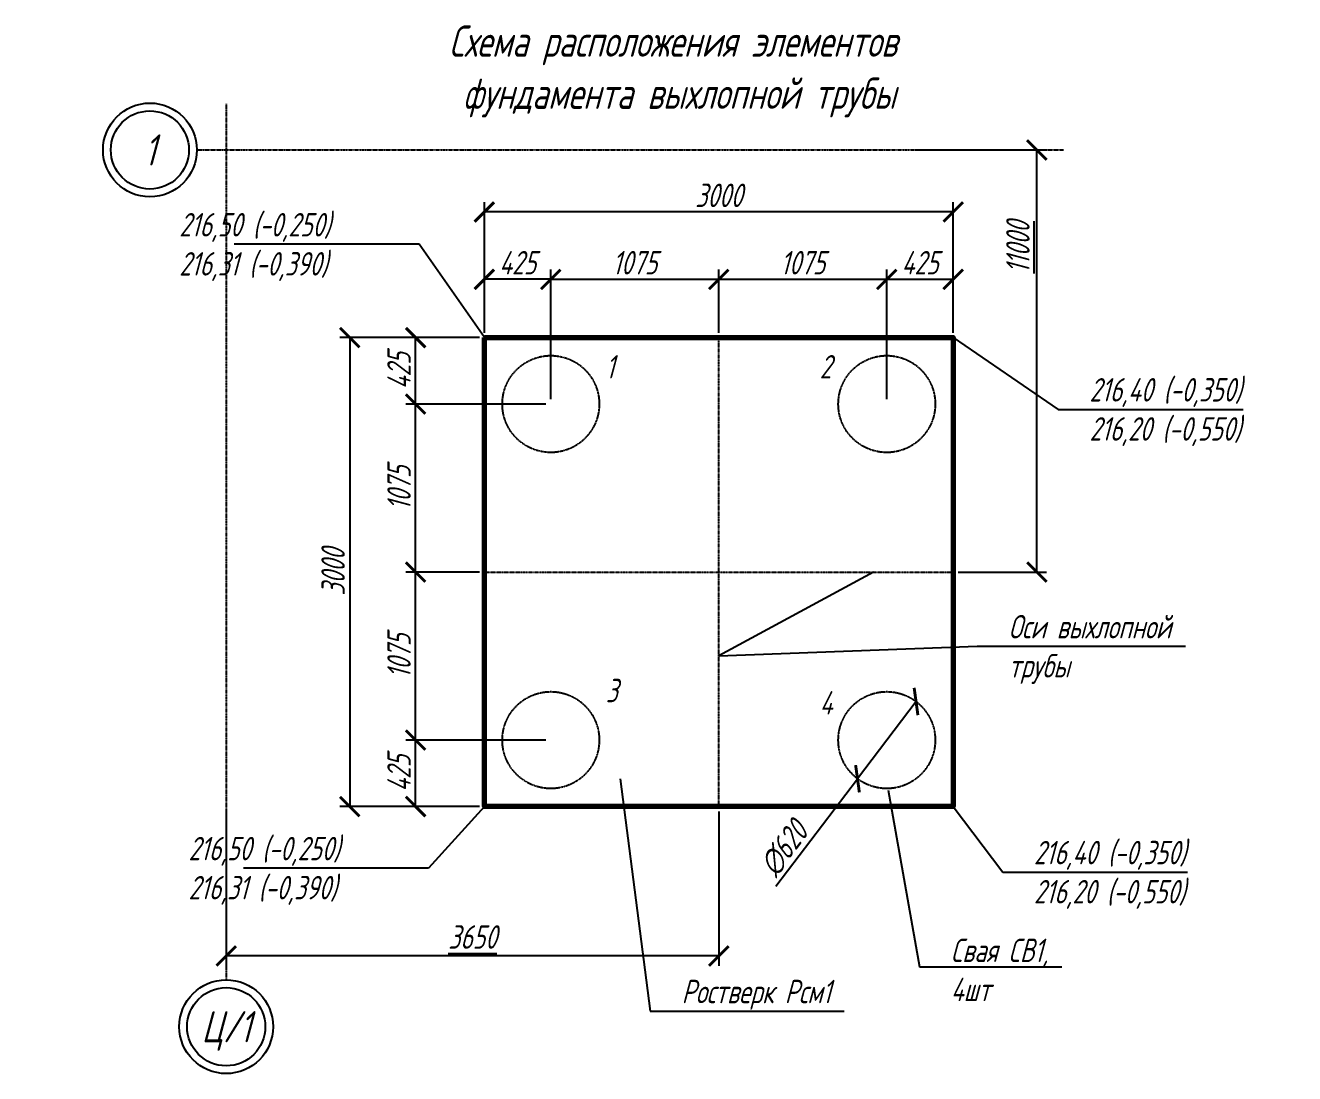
# Model space of a CAD drawing. Header units: millimetres. Extents: x 18535 to 117897, y 11356 to 27315.
# Drawn here: x 39132 to 47255, y 20610 to 27315 of the extents above; entities that cross this region are included whole.
import ezdxf
from ezdxf import colors
from ezdxf.entities.mleader import LeaderData, LeaderLine
from ezdxf.enums import TextEntityAlignment as Align
from ezdxf.math import Vec2, Vec3

# ---------------------------------------------------------------- set-up
doc = ezdxf.new("R2010")
doc.units = ezdxf.units.MM
doc.linetypes.add('ОСЕВАЯ_МЕЛКАЯ', pattern=[8, 5, -1.5, 0, -1.5])
doc.linetypes.add('штриховая2', pattern=[9.525, 6.35, -3.175])
for name, color, linetype, lineweight in [('Dimensions', 1, 'Continuous', 25), ('Обозначения', 102, 'Continuous', 25), ('Основная', 134, 'Continuous', 70)]:
    doc.layers.add(name, color=color, linetype=linetype, lineweight=lineweight)
doc.styles.add('!Жартун', font='simplex.shx', dxfattribs={"width": 0.7, "oblique": 15, "height": 3})
doc.dimstyles.new('!Жартун_размер', dxfattribs={"dimtxt": 3, "dimasz": 2.5, "dimexe": 1.25, "dimexo": 0.625, "dimtad": 1, "dimdec": 0, "dimtxsty": '!Жартун', "dimblk": 'ARCHTICK', "dimcen": 2.5, "dimaunit": 1, "dimadec": 0, "dimazin": 0, "dimtfac": 1, "dimtdec": 0, "dimtix": 1, "dimtmove": 1, "dimatfit": 2, "dimldrblk": 'NONE', "dimfxl": 1, "dimtfill": 1, "dimlwd": 25, "dimarcsym": 0})

# ---------------------------------------------------------------- blocks, each defined once
blk = doc.blocks.new('_ArchTick')
at = {"color": 0, "linetype": 'ByBlock', "const_width": 0.15}
blk.add_lwpolyline([(-0.5, -0.5), (0.5, 0.5)], dxfattribs=at)
blk = doc.blocks.new('*D9')
at = {"layer": 'Defpoints', "color": 0, "transparency": 16777216}
for p in [(42069.6, 26121.8), (42069.6, 25318), (45069.6, 25318)]:
    blk.add_point(p, dxfattribs=at)
at = {"layer": 'Dimensions', "color": 0, "lineweight": -2, "transparency": 16777216}
for p, q in [((42069.6, 25349.3), (42069.6, 26184.3)), ((45069.6, 25349.3), (45069.6, 26184.3))]:
    blk.add_line(p, q, dxfattribs=at)
at = {"layer": 'Dimensions', "color": 0, "linetype": 'Continuous', "lineweight": 25, "transparency": 16777216}
blk.add_line((45069.6, 26121.8), (42069.6, 26121.8), dxfattribs=at)
at = {"layer": 'Dimensions', "color": 0, "lineweight": 25, "transparency": 16777216, "xscale": 125, "yscale": 125, "zscale": 125, "rotation": 180}
blk.add_blockref('_ArchTick', (42069.6, 26121.8), dxfattribs=at)
at = {"layer": 'Dimensions', "color": 0, "lineweight": 25, "transparency": 16777216, "xscale": 125, "yscale": 125, "zscale": 125}
blk.add_blockref('_ArchTick', (45069.6, 26121.8), dxfattribs=at)
at = {"layer": 'Dimensions', "color": 0, "transparency": 16777216, "insert": (43569.6, 26228.1), "char_height": 150, "attachment_point": 5, "style": '!Жартун', "bg_fill": 3, "box_fill_scale": 1.1, "bg_fill_color": 256, "bg_fill_true_color": 13158600, "bg_fill_transparency": 0}
blk.add_mtext('3000', dxfattribs=at)
blk = doc.blocks.new('_None')
blk = doc.blocks.new('*D10')
at = {"layer": 'Defpoints', "color": 0, "transparency": 16777216}
for p in [(42069.6, 25318), (41207.8, 22318), (42069.6, 22318)]:
    blk.add_point(p, dxfattribs=at)
at = {"layer": 'Dimensions', "color": 0, "lineweight": -2, "transparency": 16777216}
for p, q in [((42038.3, 25318), (41145.3, 25318)), ((42038.3, 22318), (41145.3, 22318))]:
    blk.add_line(p, q, dxfattribs=at)
at = {"layer": 'Dimensions', "color": 0, "linetype": 'Continuous', "lineweight": 25, "transparency": 16777216}
blk.add_line((41207.8, 25318), (41207.8, 22318), dxfattribs=at)
at = {"layer": 'Dimensions', "color": 0, "lineweight": 25, "transparency": 16777216, "xscale": 125, "yscale": 125, "zscale": 125}
for p, rotation in [((41207.8, 25318), 90), ((41207.8, 22318), 270)]:
    blk.add_blockref('_ArchTick', p, dxfattribs=dict(at, rotation=rotation))
at = {"layer": 'Dimensions', "color": 0, "transparency": 16777216, "insert": (41101.6, 23818), "char_height": 150, "attachment_point": 5, "rotation": 90, "style": '!Жартун', "bg_fill": 3, "box_fill_scale": 1.1, "bg_fill_color": 256, "bg_fill_true_color": 13158600, "bg_fill_transparency": 0}
blk.add_mtext('3000', dxfattribs=at)
blk = doc.blocks.new('*D321')
at = {"layer": 'Defpoints', "color": 0, "transparency": 16777216}
for p in [(41629.6, 22743), (42494.6, 22743), (42069.6, 22318)]:
    blk.add_point(p, dxfattribs=at)
at = {"layer": 'Обозначения', "color": 0, "lineweight": -2, "transparency": 16777216}
for p, q in [((42463.3, 22743), (41567.1, 22743)), ((42038.3, 22318), (41567.1, 22318))]:
    blk.add_line(p, q, dxfattribs=at)
at = {"layer": 'Обозначения', "color": 0, "linetype": 'Continuous', "lineweight": 25, "transparency": 16777216}
blk.add_line((41629.6, 22318), (41629.6, 22743), dxfattribs=at)
at = {"layer": 'Обозначения', "color": 0, "lineweight": 25, "transparency": 16777216, "xscale": 125, "yscale": 125, "zscale": 125}
for p, rotation in [((41629.6, 22743), 90), ((41629.6, 22318), 270)]:
    blk.add_blockref('_ArchTick', p, dxfattribs=dict(at, rotation=rotation))
at = {"layer": 'Обозначения', "color": 0, "transparency": 16777216, "insert": (41523.4, 22530.5), "char_height": 150, "attachment_point": 5, "rotation": 90, "style": '!Жартун', "bg_fill": 3, "box_fill_scale": 1.1, "bg_fill_color": 256, "bg_fill_true_color": 13158600, "bg_fill_transparency": 0}
blk.add_mtext('425', dxfattribs=at)
blk = doc.blocks.new('*D322')
at = {"layer": 'Defpoints', "color": 0, "transparency": 16777216}
for p in [(41629.6, 23818), (42069.6, 23818), (42494.6, 22743)]:
    blk.add_point(p, dxfattribs=at)
at = {"layer": 'Обозначения', "color": 0, "lineweight": -2, "transparency": 16777216}
for p, q in [((42038.3, 23818), (41567.1, 23818)), ((42463.3, 22743), (41567.1, 22743))]:
    blk.add_line(p, q, dxfattribs=at)
at = {"layer": 'Обозначения', "color": 0, "linetype": 'Continuous', "lineweight": 25, "transparency": 16777216}
blk.add_line((41629.6, 22743), (41629.6, 23818), dxfattribs=at)
at = {"layer": 'Обозначения', "color": 0, "lineweight": 25, "transparency": 16777216, "xscale": 125, "yscale": 125, "zscale": 125}
for p, rotation in [((41629.6, 23818), 90), ((41629.6, 22743), 270)]:
    blk.add_blockref('_ArchTick', p, dxfattribs=dict(at, rotation=rotation))
at = {"layer": 'Обозначения', "color": 0, "transparency": 16777216, "insert": (41523.4, 23280.5), "char_height": 150, "attachment_point": 5, "rotation": 90, "style": '!Жартун', "bg_fill": 3, "box_fill_scale": 1.1, "bg_fill_color": 256, "bg_fill_true_color": 13158600, "bg_fill_transparency": 0}
blk.add_mtext('1075', dxfattribs=at)
blk = doc.blocks.new('*D323')
at = {"layer": 'Defpoints', "color": 0, "transparency": 16777216}
for p in [(41629.6, 24893), (42494.6, 24893), (42069.6, 23818)]:
    blk.add_point(p, dxfattribs=at)
at = {"layer": 'Обозначения', "color": 0, "lineweight": -2, "transparency": 16777216}
for p, q in [((42463.3, 24893), (41567.1, 24893)), ((42038.3, 23818), (41567.1, 23818))]:
    blk.add_line(p, q, dxfattribs=at)
at = {"layer": 'Обозначения', "color": 0, "linetype": 'Continuous', "lineweight": 25, "transparency": 16777216}
blk.add_line((41629.6, 23818), (41629.6, 24893), dxfattribs=at)
at = {"layer": 'Обозначения', "color": 0, "lineweight": 25, "transparency": 16777216, "xscale": 125, "yscale": 125, "zscale": 125}
for p, rotation in [((41629.6, 24893), 90), ((41629.6, 23818), 270)]:
    blk.add_blockref('_ArchTick', p, dxfattribs=dict(at, rotation=rotation))
at = {"layer": 'Обозначения', "color": 0, "transparency": 16777216, "insert": (41523.4, 24355.5), "char_height": 150, "attachment_point": 5, "rotation": 90, "style": '!Жартун', "bg_fill": 3, "box_fill_scale": 1.1, "bg_fill_color": 256, "bg_fill_true_color": 13158600, "bg_fill_transparency": 0}
blk.add_mtext('1075', dxfattribs=at)
blk = doc.blocks.new('*D324')
at = {"layer": 'Defpoints', "color": 0, "transparency": 16777216}
for p in [(41629.6, 25318), (42069.6, 25318), (42494.6, 24893)]:
    blk.add_point(p, dxfattribs=at)
at = {"layer": 'Обозначения', "color": 0, "lineweight": -2, "transparency": 16777216}
for p, q in [((42038.3, 25318), (41567.1, 25318)), ((42463.3, 24893), (41567.1, 24893))]:
    blk.add_line(p, q, dxfattribs=at)
at = {"layer": 'Обозначения', "color": 0, "linetype": 'Continuous', "lineweight": 25, "transparency": 16777216}
blk.add_line((41629.6, 24893), (41629.6, 25318), dxfattribs=at)
at = {"layer": 'Обозначения', "color": 0, "lineweight": 25, "transparency": 16777216, "xscale": 125, "yscale": 125, "zscale": 125}
for p, rotation in [((41629.6, 25318), 90), ((41629.6, 24893), 270)]:
    blk.add_blockref('_ArchTick', p, dxfattribs=dict(at, rotation=rotation))
at = {"layer": 'Обозначения', "color": 0, "transparency": 16777216, "insert": (41523.4, 25105.5), "char_height": 150, "attachment_point": 5, "rotation": 90, "style": '!Жартун', "bg_fill": 3, "box_fill_scale": 1.1, "bg_fill_color": 256, "bg_fill_true_color": 13158600, "bg_fill_transparency": 0}
blk.add_mtext('425', dxfattribs=at)
blk = doc.blocks.new('*D325')
at = {"layer": 'Defpoints', "color": 0, "transparency": 16777216}
for p in [(42069.6, 25690.8), (42069.6, 25318), (42494.6, 24893)]:
    blk.add_point(p, dxfattribs=at)
at = {"layer": 'Обозначения', "color": 0, "lineweight": -2, "transparency": 16777216}
for p, q in [((42069.6, 25349.3), (42069.6, 25753.3)), ((42494.6, 24924.3), (42494.6, 25753.3))]:
    blk.add_line(p, q, dxfattribs=at)
at = {"layer": 'Обозначения', "color": 0, "linetype": 'Continuous', "lineweight": 25, "transparency": 16777216}
blk.add_line((42494.6, 25690.8), (42069.6, 25690.8), dxfattribs=at)
at = {"layer": 'Обозначения', "color": 0, "lineweight": 25, "transparency": 16777216, "xscale": 125, "yscale": 125, "zscale": 125, "rotation": 180}
blk.add_blockref('_ArchTick', (42069.6, 25690.8), dxfattribs=at)
at = {"layer": 'Обозначения', "color": 0, "lineweight": 25, "transparency": 16777216, "xscale": 125, "yscale": 125, "zscale": 125}
blk.add_blockref('_ArchTick', (42494.6, 25690.8), dxfattribs=at)
at = {"layer": 'Обозначения', "color": 0, "transparency": 16777216, "insert": (42282.1, 25797.1), "char_height": 150, "attachment_point": 5, "style": '!Жартун', "bg_fill": 3, "box_fill_scale": 1.1, "bg_fill_color": 256, "bg_fill_true_color": 13158600, "bg_fill_transparency": 0}
blk.add_mtext('425', dxfattribs=at)
blk = doc.blocks.new('*D326')
at = {"layer": 'Defpoints', "color": 0, "transparency": 16777216}
for p in [(43569.6, 25690.8), (43569.6, 25318), (42494.6, 24893)]:
    blk.add_point(p, dxfattribs=at)
at = {"layer": 'Обозначения', "color": 0, "lineweight": -2, "transparency": 16777216}
for p, q in [((42494.6, 24924.3), (42494.6, 25753.3)), ((43569.6, 25349.3), (43569.6, 25753.3))]:
    blk.add_line(p, q, dxfattribs=at)
at = {"layer": 'Обозначения', "color": 0, "linetype": 'Continuous', "lineweight": 25, "transparency": 16777216}
blk.add_line((42494.6, 25690.8), (43569.6, 25690.8), dxfattribs=at)
at = {"layer": 'Обозначения', "color": 0, "lineweight": 25, "transparency": 16777216, "xscale": 125, "yscale": 125, "zscale": 125, "rotation": 180}
blk.add_blockref('_ArchTick', (42494.6, 25690.8), dxfattribs=at)
at = {"layer": 'Обозначения', "color": 0, "lineweight": 25, "transparency": 16777216, "xscale": 125, "yscale": 125, "zscale": 125}
blk.add_blockref('_ArchTick', (43569.6, 25690.8), dxfattribs=at)
at = {"layer": 'Обозначения', "color": 0, "transparency": 16777216, "insert": (43032.1, 25797.1), "char_height": 150, "attachment_point": 5, "style": '!Жартун', "bg_fill": 3, "box_fill_scale": 1.1, "bg_fill_color": 256, "bg_fill_true_color": 13158600, "bg_fill_transparency": 0}
blk.add_mtext('1075', dxfattribs=at)
blk = doc.blocks.new('*D327')
at = {"layer": 'Defpoints', "color": 0, "transparency": 16777216}
for p in [(44644.6, 25690.8), (43569.6, 25318), (44644.6, 24893)]:
    blk.add_point(p, dxfattribs=at)
at = {"layer": 'Обозначения', "color": 0, "lineweight": -2, "transparency": 16777216}
for p, q in [((43569.6, 25349.3), (43569.6, 25753.3)), ((44644.6, 24924.3), (44644.6, 25753.3))]:
    blk.add_line(p, q, dxfattribs=at)
at = {"layer": 'Обозначения', "color": 0, "linetype": 'Continuous', "lineweight": 25, "transparency": 16777216}
blk.add_line((43569.6, 25690.8), (44644.6, 25690.8), dxfattribs=at)
at = {"layer": 'Обозначения', "color": 0, "lineweight": 25, "transparency": 16777216, "xscale": 125, "yscale": 125, "zscale": 125, "rotation": 180}
blk.add_blockref('_ArchTick', (43569.6, 25690.8), dxfattribs=at)
at = {"layer": 'Обозначения', "color": 0, "lineweight": 25, "transparency": 16777216, "xscale": 125, "yscale": 125, "zscale": 125}
blk.add_blockref('_ArchTick', (44644.6, 25690.8), dxfattribs=at)
at = {"layer": 'Обозначения', "color": 0, "transparency": 16777216, "insert": (44107.1, 25797.1), "char_height": 150, "attachment_point": 5, "style": '!Жартун', "bg_fill": 3, "box_fill_scale": 1.1, "bg_fill_color": 256, "bg_fill_true_color": 13158600, "bg_fill_transparency": 0}
blk.add_mtext('1075', dxfattribs=at)
blk = doc.blocks.new('*D328')
at = {"layer": 'Defpoints', "color": 0, "transparency": 16777216}
for p in [(45069.6, 25690.8), (45069.6, 25318), (44644.6, 24893)]:
    blk.add_point(p, dxfattribs=at)
at = {"layer": 'Обозначения', "color": 0, "lineweight": -2, "transparency": 16777216}
for p, q in [((44644.6, 24924.3), (44644.6, 25753.3)), ((45069.6, 25349.3), (45069.6, 25753.3))]:
    blk.add_line(p, q, dxfattribs=at)
at = {"layer": 'Обозначения', "color": 0, "linetype": 'Continuous', "lineweight": 25, "transparency": 16777216}
blk.add_line((44644.6, 25690.8), (45069.6, 25690.8), dxfattribs=at)
at = {"layer": 'Обозначения', "color": 0, "lineweight": 25, "transparency": 16777216, "xscale": 125, "yscale": 125, "zscale": 125, "rotation": 180}
blk.add_blockref('_ArchTick', (44644.6, 25690.8), dxfattribs=at)
at = {"layer": 'Обозначения', "color": 0, "lineweight": 25, "transparency": 16777216, "xscale": 125, "yscale": 125, "zscale": 125}
blk.add_blockref('_ArchTick', (45069.6, 25690.8), dxfattribs=at)
at = {"layer": 'Обозначения', "color": 0, "transparency": 16777216, "insert": (44857.1, 25797.1), "char_height": 150, "attachment_point": 5, "style": '!Жартун', "bg_fill": 3, "box_fill_scale": 1.1, "bg_fill_color": 256, "bg_fill_true_color": 13158600, "bg_fill_transparency": 0}
blk.add_mtext('425', dxfattribs=at)
blk = doc.blocks.new('*D329')
at = {"layer": 'Defpoints', "color": 0, "transparency": 16777216}
for p in [(44831.9, 22990.1), (44457.3, 22496)]:
    blk.add_point(p, dxfattribs=at)
at = {"layer": 'Обозначения', "color": 0, "linetype": 'Continuous', "lineweight": 25, "transparency": 16777216}
for p in [(44831.9, 22990.1), (43935.7, 21808.1)]:
    blk.add_line(p, (44457.3, 22496), dxfattribs=at)
at = {"layer": 'Обозначения', "color": 0, "lineweight": 25, "transparency": 16777216, "xscale": 125, "yscale": 125, "zscale": 125}
for p, rotation in [((44831.9, 22990.1), 232.8305082357234), ((44457.3, 22496), 52.8305082357234)]:
    blk.add_blockref('_ArchTick', p, dxfattribs=dict(at, rotation=rotation))
at = {"layer": 'Обозначения', "color": 0, "transparency": 16777216, "insert": (43985.5, 22049.6), "char_height": 150, "attachment_point": 5, "rotation": 52.83051, "style": '!Жартун', "bg_fill": 3, "box_fill_scale": 1.1, "bg_fill_color": 256, "bg_fill_true_color": 13158600, "bg_fill_transparency": 0}
blk.add_mtext('∅620', dxfattribs=at)
blk = doc.blocks.new('*D330')
at = {"layer": 'Defpoints', "color": 0, "transparency": 16777216}
for p in [(44790.3, 26518.4), (45605, 26518.4), (45069.6, 23818)]:
    blk.add_point(p, dxfattribs=at)
at = {"layer": 'Обозначения', "color": 0, "lineweight": -2, "transparency": 16777216}
for p, q in [((44821.6, 26518.4), (45667.5, 26518.4)), ((45100.8, 23818), (45667.5, 23818))]:
    blk.add_line(p, q, dxfattribs=at)
at = {"layer": 'Обозначения', "color": 0, "linetype": 'Continuous', "lineweight": 25, "transparency": 16777216}
blk.add_line((45605, 23818), (45605, 26518.4), dxfattribs=at)
at = {"layer": 'Обозначения', "color": 0, "lineweight": 25, "transparency": 16777216, "xscale": 125, "yscale": 125, "zscale": 125}
for p, rotation in [((45605, 26518.4), 90), ((45605, 23818), 270)]:
    blk.add_blockref('_ArchTick', p, dxfattribs=dict(at, rotation=rotation))
at = {"layer": 'Обозначения', "color": 0, "transparency": 16777216, "insert": (45483.7, 25895.2), "char_height": 150, "attachment_point": 5, "rotation": 90, "style": '!Жартун', "bg_fill": 3, "box_fill_scale": 1.1, "bg_fill_color": 256, "bg_fill_true_color": 13158600, "bg_fill_transparency": 0}
blk.add_mtext('\\L11000', dxfattribs=at)
blk = doc.blocks.new('*D331')
at = {"layer": 'Defpoints', "color": 0, "transparency": 16777216}
for p in [(40417.4, 22318), (43569.6, 22318), (40417.4, 21362.1)]:
    blk.add_point(p, dxfattribs=at)
at = {"layer": 'Обозначения', "color": 0, "lineweight": -2, "transparency": 16777216}
for p, q in [((40417.4, 22286.8), (40417.4, 21299.6)), ((43569.6, 22286.8), (43569.6, 21299.6))]:
    blk.add_line(p, q, dxfattribs=at)
at = {"layer": 'Обозначения', "color": 0, "linetype": 'Continuous', "lineweight": 25, "transparency": 16777216}
blk.add_line((43569.6, 21362.1), (40417.4, 21362.1), dxfattribs=at)
at = {"layer": 'Обозначения', "color": 0, "lineweight": 25, "transparency": 16777216, "xscale": 125, "yscale": 125, "zscale": 125, "rotation": 180}
blk.add_blockref('_ArchTick', (40417.4, 21362.1), dxfattribs=at)
at = {"layer": 'Обозначения', "color": 0, "lineweight": 25, "transparency": 16777216, "xscale": 125, "yscale": 125, "zscale": 125}
blk.add_blockref('_ArchTick', (43569.6, 21362.1), dxfattribs=at)
at = {"layer": 'Обозначения', "color": 0, "transparency": 16777216, "insert": (41993.5, 21483.4), "char_height": 150, "attachment_point": 5, "style": '!Жартун', "bg_fill": 3, "box_fill_scale": 1.1, "bg_fill_color": 256, "bg_fill_true_color": 13158600, "bg_fill_transparency": 0}
blk.add_mtext('\\L3650', dxfattribs=at)

msp = doc.modelspace()

# ---------------------------------------------------------------- linework, layer by layer
at = {"layer": 'Dimensions', "linetype": 'ОСЕВАЯ_МЕЛКАЯ'}
for points in [[(40417.4, 26813.8), (40417.4, 21209.5)], [(40229.2, 26518.4), (45775.7, 26518.4)], [(43569.6, 22318), (43569.6, 25318)], [(42069.6, 23818), (45069.6, 23818)]]:
    msp.add_lwpolyline(points, dxfattribs=at)
at = {"layer": 'Обозначения'}
for centre, radius in [((39929.2, 26518.4), 300), ((39929.2, 26518.4), 250), ((40417.4, 20909.5), 300), ((40417.4, 20909.5), 250)]:
    msp.add_circle(centre, radius, dxfattribs=at)
at = {"layer": 'Обозначения', "linetype": 'штриховая2', "ltscale": 0.5}
for centre in [(42494.6, 24893), (44644.6, 24893), (42494.6, 22743), (44644.6, 22743)]:
    msp.add_circle(centre, 310, dxfattribs=at)
at = {"layer": 'Основная'}
msp.add_lwpolyline([(42069.6, 25318), (45069.6, 25318), (45069.6, 22318), (42069.6, 22318)], close=True, dxfattribs=at)

# ---------------------------------------------------------------- texts
at = {"insert": (41732.7, 27314.6), "char_height": 200, "attachment_point": 1, "style": '!Жартун'}
msp.add_mtext_dynamic_manual_height_columns('\\pi109.60104;Схема расположения элементов \\P\\pi199.88796;фундамента выхлопной трубы', width=3734.513, gutter_width=750, heights=[0], dxfattribs=at)
at = {"layer": 'Обозначения', "style": '!Жартун', "oblique": 15, "width": 0.7}
for s, p in [('1', (39929.2, 26518.4)), ('Ц/1', (40417.4, 20909.5))]:
    msp.add_text(s, height=200, dxfattribs=at).set_placement(p, align=Align.MIDDLE_CENTER)
at = {"layer": 'Обозначения', "insert": (42845.7, 23135), "char_height": 150, "attachment_point": 1, "style": '!Жартун'}
msp.add_mtext_dynamic_manual_height_columns('3', width=89.639, gutter_width=750, heights=[0], dxfattribs=at)

# ---------------------------------------------------------------- leaders
at = {"layer": 'Обозначения'}
ml = msp.add_multileader_mtext('Standard', dxfattribs=at)
ml.set_content('Свая СВ1, ^J4шт', color=256, style='!Жартун')
ml.set_leader_properties()
ml.set_arrow_properties(name='NONE')
ml.build(insert=Vec2(0, 0))
ml.multileader.update_dxf_attribs({"text_left_attachment_type": 6, "text_right_attachment_type": 6, "dogleg_length": 2, "arrow_head_size": 125, "scale": 50})
ctx = ml.context
ctx.base_point, ctx.scale, ctx.char_height, ctx.arrow_head_size, ctx.landing_gap_size, ctx.plane_origin = Vec3(44954, 21293.1), 50, 150, 125, 100, Vec3(42746.9, 22558.6)
ctx.left_attachment, ctx.right_attachment = 6, 6
notes = []
notes.append((ctx, [(0, (1, 1, 0), (44854, 21293.1), (1, 0), 100, [(0, [(44654.6, 22423)], 0, [])])]))
ctx.mtext.insert, ctx.mtext.width, ctx.mtext.flow_direction = Vec3(45054, 21473.1), 1268.476, 5
ml = msp.add_multileader_mtext('Standard', dxfattribs=at)
ml.set_content('216,40 (-0,350)\\P216,20 (-0,550)', color=256, style='!Жартун')
ml.set_leader_properties()
ml.set_arrow_properties(name='NONE')
ml.build(insert=Vec2(0, 0))
ml.multileader.update_dxf_attribs({"text_left_attachment_type": 6, "text_right_attachment_type": 6, "dogleg_length": 2, "arrow_head_size": 125, "scale": 50})
ctx = ml.context
ctx.base_point, ctx.scale, ctx.char_height, ctx.arrow_head_size, ctx.landing_gap_size, ctx.plane_origin = Vec3(45486.4, 21898.4), 50, 150, 125, 100, Vec3(45069.6, 22318)
ctx.left_attachment, ctx.right_attachment = 6, 6
notes.append((ctx, [(0, (1, 1, 0), (45386.4, 21898.4), (1, 0), 100, [(0, [(45069.6, 22318)], 0, [])])]))
ctx.mtext.insert, ctx.mtext.flow_direction = Vec3(45586.4, 22098.4), 5
for ctx, leaders in notes:
    for number, flags, end, landing, length, lines in leaders:
        leader = LeaderData()
        leader.index, (leader.has_last_leader_line, leader.has_dogleg_vector, leader.attachment_direction) = number, flags
        leader.last_leader_point, leader.dogleg_vector, leader.dogleg_length = Vec3(end), Vec3(landing), length
        for number, points, colour, breaks in lines:
            line = LeaderLine()
            line.index, line.vertices, line.color, line.breaks = number, Vec3.list(points), colors.encode_raw_color(colour), breaks
            leader.lines.append(line)
        ctx.leaders.append(leader)

# ---------------------------------------------------------------- next in the draw order: dimensions: what is measured, and where the dimension line sits
at = {"layer": 'Dimensions'}
dim = msp.add_linear_dim(base=(42069.6, 26121.8), p1=(45069.6, 25318), p2=(42069.6, 25318), dimstyle='!Жартун_размер', dxfattribs=at)
dim.commit()
dim.dimension.update_dxf_attribs({"geometry": '*D9', "text_midpoint": (43569.6, 26228.1)})

# ---------------------------------------------------------------- next in the draw order: dimensions: what is measured, and where the dimension line sits
dim = msp.add_linear_dim(base=(41207.8, 22318), p1=(42069.6, 25318), p2=(42069.6, 22318), angle=90, dimstyle='!Жартун_размер', dxfattribs=at)
dim.commit()
dim.dimension.update_dxf_attribs({"geometry": '*D10', "text_midpoint": (41101.6, 23818)})

# ---------------------------------------------------------------- next in the draw order: leaders
at = {"layer": 'Обозначения'}
ml = msp.add_multileader_mtext('Standard', dxfattribs=at)
ml.set_content('Блок анкерный БА1,\\P1шт', color=256, style='!Жартун')
ml.set_leader_properties()
ml.set_arrow_properties(name='NONE')
ml.build(insert=Vec2(0, 0))
ml.multileader.update_dxf_attribs({"text_left_attachment_type": 6, "text_right_attachment_type": 6, "dogleg_length": 2, "arrow_head_size": 125, "scale": 50})
ctx = ml.context
ctx.base_point, ctx.scale, ctx.char_height, ctx.arrow_head_size, ctx.landing_gap_size, ctx.plane_origin = Vec3(28635.1, 23046.1), 50, 150, 125, 100, Vec3(27324.5, 24027.7)
ctx.left_attachment, ctx.right_attachment = 6, 6
notes = []
notes.append((ctx, [(0, (1, 1, 0), (28535.1, 23046.1), (1, 0), 100, [(0, [(27333.7, 23536.4)], 0, [])])]))
ctx.mtext.insert, ctx.mtext.width, ctx.mtext.flow_direction = Vec3(28735.1, 23226.1), 1708.369, 5
for ctx, leaders in notes:
    for number, flags, end, landing, length, lines in leaders:
        leader = LeaderData()
        leader.index, (leader.has_last_leader_line, leader.has_dogleg_vector, leader.attachment_direction) = number, flags
        leader.last_leader_point, leader.dogleg_vector, leader.dogleg_length = Vec3(end), Vec3(landing), length
        for number, points, colour, breaks in lines:
            line = LeaderLine()
            line.index, line.vertices, line.color, line.breaks = number, Vec3.list(points), colors.encode_raw_color(colour), breaks
            leader.lines.append(line)
        ctx.leaders.append(leader)

# ---------------------------------------------------------------- next in the draw order: dimensions: what is measured, and where the dimension line sits
dim = msp.add_diameter_dim_2p(p1=(44831.9, 22990.1), p2=(44457.3, 22496), dimstyle='!Жартун_размер', dxfattribs=at)
dim.commit()
dim.dimension.update_dxf_attribs({"geometry": '*D329', "text_midpoint": (44070.1, 21985.4), "dimtype": 163})
dim = msp.add_linear_dim(base=(41629.6, 22743), p1=(42069.6, 22318), p2=(42494.6, 22743), angle=90, dimstyle='!Жартун_размер', dxfattribs=at)
dim.commit()
dim.dimension.update_dxf_attribs({"geometry": '*D321', "text_midpoint": (41523.4, 22530.5)})

# ---------------------------------------------------------------- next in the draw order: texts
at = {"layer": 'Обозначения', "insert": (44215.1, 23056.5), "char_height": 150, "attachment_point": 1, "style": '!Жартун'}
msp.add_mtext_dynamic_manual_height_columns('4', width=89.639, gutter_width=750, heights=[0], dxfattribs=at)

# ---------------------------------------------------------------- next in the draw order: dimensions: what is measured, and where the dimension line sits
at = {"layer": 'Обозначения'}
dim = msp.add_linear_dim(base=(41629.6, 23818), p1=(42494.6, 22743), p2=(42069.6, 23818), angle=90, dimstyle='!Жартун_размер', dxfattribs=at)
dim.commit()
dim.dimension.update_dxf_attribs({"geometry": '*D322', "text_midpoint": (41523.4, 23280.5)})

# ---------------------------------------------------------------- next in the draw order: leaders
ml = msp.add_multileader_mtext('Standard', dxfattribs=at)
ml.set_content('Ростверк Рсм1', color=256, style='!Жартун')
ml.set_leader_properties()
ml.set_arrow_properties(name='NONE')
ml.build(insert=Vec2(0, 0))
ml.multileader.update_dxf_attribs({"text_left_attachment_type": 6, "text_right_attachment_type": 6, "dogleg_length": 2, "arrow_head_size": 125, "scale": 50})
ctx = ml.context
ctx.base_point, ctx.scale, ctx.char_height, ctx.arrow_head_size, ctx.landing_gap_size, ctx.plane_origin = Vec3(43231.6, 21009.5), 50, 150, 125, 100, Vec3(42939, 22494.6)
ctx.left_attachment, ctx.right_attachment = 6, 6
notes = []
notes.append((ctx, [(0, (1, 1, 0), (43131.6, 21009.5), (1, 0), 100, [(0, [(42939, 22494.6)], 0, [])])]))
ctx.mtext.insert, ctx.mtext.flow_direction = Vec3(43331.6, 21209.5), 5
for ctx, leaders in notes:
    for number, flags, end, landing, length, lines in leaders:
        leader = LeaderData()
        leader.index, (leader.has_last_leader_line, leader.has_dogleg_vector, leader.attachment_direction) = number, flags
        leader.last_leader_point, leader.dogleg_vector, leader.dogleg_length = Vec3(end), Vec3(landing), length
        for number, points, colour, breaks in lines:
            line = LeaderLine()
            line.index, line.vertices, line.color, line.breaks = number, Vec3.list(points), colors.encode_raw_color(colour), breaks
            leader.lines.append(line)
        ctx.leaders.append(leader)

# ---------------------------------------------------------------- next in the draw order: dimensions: what is measured, and where the dimension line sits
dim = msp.add_linear_dim(base=(41629.6, 24893), p1=(42069.6, 23818), p2=(42494.6, 24893), angle=90, dimstyle='!Жартун_размер', dxfattribs=at)
dim.commit()
dim.dimension.update_dxf_attribs({"geometry": '*D323', "text_midpoint": (41523.4, 24355.5)})
dim = msp.add_linear_dim(base=(40417.4, 21362.1), p1=(43569.6, 22318), p2=(40417.4, 22318), text='%%U3650', dimstyle='!Жартун_размер', dxfattribs=at)
dim.commit()
dim.dimension.update_dxf_attribs({"geometry": '*D331', "text_midpoint": (41993.5, 21362.1), "dimtype": 160})

# ---------------------------------------------------------------- next in the draw order: dimensions: what is measured, and where the dimension line sits
dim = msp.add_linear_dim(base=(41629.6, 25318), p1=(42494.6, 24893), p2=(42069.6, 25318), angle=90, dimstyle='!Жартун_размер', dxfattribs=at)
dim.commit()
dim.dimension.update_dxf_attribs({"geometry": '*D324', "text_midpoint": (41523.4, 25105.5)})

# ---------------------------------------------------------------- next in the draw order: leaders
ml = msp.add_multileader_mtext('Standard', dxfattribs=at)
ml.set_content('216,50 (-0,250)\\P216,31 (-0,390)', color=256, style='!Жартун')
ml.set_leader_properties()
ml.set_arrow_properties(name='NONE')
ml.build(insert=Vec2(0, 0))
ml.multileader.update_dxf_attribs({"text_left_attachment_type": 6, "text_right_attachment_type": 6, "dogleg_length": 2, "arrow_head_size": 125, "scale": 50})
ctx = ml.context
ctx.base_point, ctx.scale, ctx.char_height, ctx.arrow_head_size, ctx.landing_gap_size, ctx.plane_origin = Vec3(40076.3, 21924.2), 50, 150, 125, 100, Vec3(42069.6, 22318)
ctx.left_attachment, ctx.right_attachment = 6, 6
notes = []
notes.append((ctx, [(0, (1, 1, 0), (41711.9, 21924.2), (-1, 0), 100, [(0, [(42069.6, 22318)], 0, [])])]))
ctx.mtext.insert, ctx.mtext.flow_direction = Vec3(40176.3, 22124.2), 5
for ctx, leaders in notes:
    for number, flags, end, landing, length, lines in leaders:
        leader = LeaderData()
        leader.index, (leader.has_last_leader_line, leader.has_dogleg_vector, leader.attachment_direction) = number, flags
        leader.last_leader_point, leader.dogleg_vector, leader.dogleg_length = Vec3(end), Vec3(landing), length
        for number, points, colour, breaks in lines:
            line = LeaderLine()
            line.index, line.vertices, line.color, line.breaks = number, Vec3.list(points), colors.encode_raw_color(colour), breaks
            leader.lines.append(line)
        ctx.leaders.append(leader)

# ---------------------------------------------------------------- next in the draw order: dimensions: what is measured, and where the dimension line sits
dim = msp.add_linear_dim(base=(42069.6, 25690.8), p1=(42494.6, 24893), p2=(42069.6, 25318), dimstyle='!Жартун_размер', dxfattribs=at)
dim.commit()
dim.dimension.update_dxf_attribs({"geometry": '*D325', "text_midpoint": (42282.1, 25797.1)})

# ---------------------------------------------------------------- next in the draw order: dimensions: what is measured, and where the dimension line sits
dim = msp.add_linear_dim(base=(43569.6, 25690.8), p1=(42494.6, 24893), p2=(43569.6, 25318), dimstyle='!Жартун_размер', dxfattribs=at)
dim.commit()
dim.dimension.update_dxf_attribs({"geometry": '*D326', "text_midpoint": (43032.1, 25797.1)})

# ---------------------------------------------------------------- next in the draw order: texts
at = {"layer": 'Обозначения', "insert": (42845.7, 25206.5), "char_height": 150, "attachment_point": 1, "style": '!Жартун'}
msp.add_mtext_dynamic_manual_height_columns('1', width=89.639, gutter_width=750, heights=[0], dxfattribs=at)

# ---------------------------------------------------------------- next in the draw order: dimensions: what is measured, and where the dimension line sits
at = {"layer": 'Обозначения'}
dim = msp.add_linear_dim(base=(44644.6, 25690.8), p1=(43569.6, 25318), p2=(44644.6, 24893), dimstyle='!Жартун_размер', dxfattribs=at)
dim.commit()
dim.dimension.update_dxf_attribs({"geometry": '*D327', "text_midpoint": (44107.1, 25797.1)})

# ---------------------------------------------------------------- next in the draw order: texts
at = {"layer": 'Обозначения', "insert": (44215.1, 25206.5), "char_height": 150, "attachment_point": 1, "style": '!Жартун'}
msp.add_mtext_dynamic_manual_height_columns('2', width=89.639, gutter_width=750, heights=[0], dxfattribs=at)

# ---------------------------------------------------------------- next in the draw order: dimensions: what is measured, and where the dimension line sits
at = {"layer": 'Обозначения'}
dim = msp.add_linear_dim(base=(45069.6, 25690.8), p1=(44644.6, 24893), p2=(45069.6, 25318), dimstyle='!Жартун_размер', dxfattribs=at)
dim.commit()
dim.dimension.update_dxf_attribs({"geometry": '*D328', "text_midpoint": (44857.1, 25797.1)})

# ---------------------------------------------------------------- next in the draw order: dimensions: what is measured, and where the dimension line sits
dim = msp.add_linear_dim(base=(45605, 26518.4), p1=(45069.6, 23818), p2=(44790.3, 26518.4), angle=90, text='%%U11000', dimstyle='!Жартун_размер', dxfattribs=at)
dim.commit()
dim.dimension.update_dxf_attribs({"geometry": '*D330', "text_midpoint": (45605, 25895.2), "dimtype": 160})

# ---------------------------------------------------------------- next in the draw order: leaders
ml = msp.add_multileader_mtext('Standard', dxfattribs=at)
ml.set_content('216,50 (-0,250)\\P216,31 (-0,390)', color=256, style='!Жартун')
ml.set_leader_properties()
ml.set_arrow_properties(name='NONE')
ml.build(insert=Vec2(0, 0))
ml.multileader.update_dxf_attribs({"text_left_attachment_type": 6, "text_right_attachment_type": 6, "dogleg_length": 2, "arrow_head_size": 125, "scale": 50})
ctx = ml.context
ctx.base_point, ctx.scale, ctx.char_height, ctx.arrow_head_size, ctx.landing_gap_size, ctx.plane_origin = Vec3(40017, 25915), 50, 150, 125, 100, Vec3(42069.6, 25318)
ctx.left_attachment, ctx.right_attachment = 6, 6
notes = []
notes.append((ctx, [(0, (1, 1, 0), (41652.7, 25915), (-1, 0), 100, [(0, [(42069.6, 25318)], 0, [])])]))
ctx.mtext.insert, ctx.mtext.width, ctx.mtext.flow_direction = Vec3(40117, 26115), 1555.593, 5
ml = msp.add_multileader_mtext('Standard', dxfattribs=at)
ml.set_content('216,40 (-0,350)\\P216,20 (-0,550)', color=256, style='!Жартун')
ml.set_leader_properties()
ml.set_arrow_properties(name='NONE')
ml.build(insert=Vec2(0, 0))
ml.multileader.update_dxf_attribs({"text_left_attachment_type": 6, "text_right_attachment_type": 6, "dogleg_length": 2, "arrow_head_size": 125, "scale": 50})
ctx = ml.context
ctx.base_point, ctx.scale, ctx.char_height, ctx.arrow_head_size, ctx.landing_gap_size, ctx.plane_origin = Vec3(45842, 24859), 50, 150, 125, 100, Vec3(45069.6, 25318)
ctx.left_attachment, ctx.right_attachment = 6, 6
notes.append((ctx, [(0, (1, 1, 0), (45742, 24859), (1, 0), 100, [(0, [(45069.6, 25318)], 0, [])])]))
ctx.mtext.insert, ctx.mtext.flow_direction = Vec3(45942, 25059), 5
ml = msp.add_multileader_mtext('Standard', dxfattribs=at)
ml.set_content('Оси выхлопной ^Jтрубы', color=256, style='!Жартун')
ml.set_leader_properties()
ml.set_arrow_properties(name='NONE')
ml.build(insert=Vec2(0, 0))
ml.multileader.update_dxf_attribs({"text_left_attachment_type": 6, "text_right_attachment_type": 6, "dogleg_length": 2, "arrow_head_size": 125, "scale": 50})
ctx = ml.context
ctx.base_point, ctx.scale, ctx.char_height, ctx.arrow_head_size, ctx.landing_gap_size, ctx.plane_origin = Vec3(45323.7, 23343.5), 50, 150, 125, 100, Vec3(43919.5, 23818)
ctx.left_attachment, ctx.right_attachment = 6, 6
notes.append((ctx, [(0, (1, 1, 0), (45223.7, 23343.5), (1, 0), 100, [(1, [(44559.6, 23818), (43569.6, 23281.5)], 0, [])])]))
ctx.mtext.insert, ctx.mtext.flow_direction = Vec3(45423.7, 23543.5), 5
for ctx, leaders in notes:
    for number, flags, end, landing, length, lines in leaders:
        leader = LeaderData()
        leader.index, (leader.has_last_leader_line, leader.has_dogleg_vector, leader.attachment_direction) = number, flags
        leader.last_leader_point, leader.dogleg_vector, leader.dogleg_length = Vec3(end), Vec3(landing), length
        for number, points, colour, breaks in lines:
            line = LeaderLine()
            line.index, line.vertices, line.color, line.breaks = number, Vec3.list(points), colors.encode_raw_color(colour), breaks
            leader.lines.append(line)
        ctx.leaders.append(leader)

doc.saveas('drawing.dxf')
